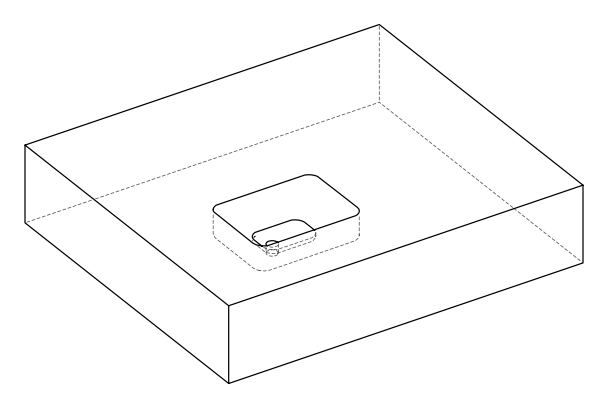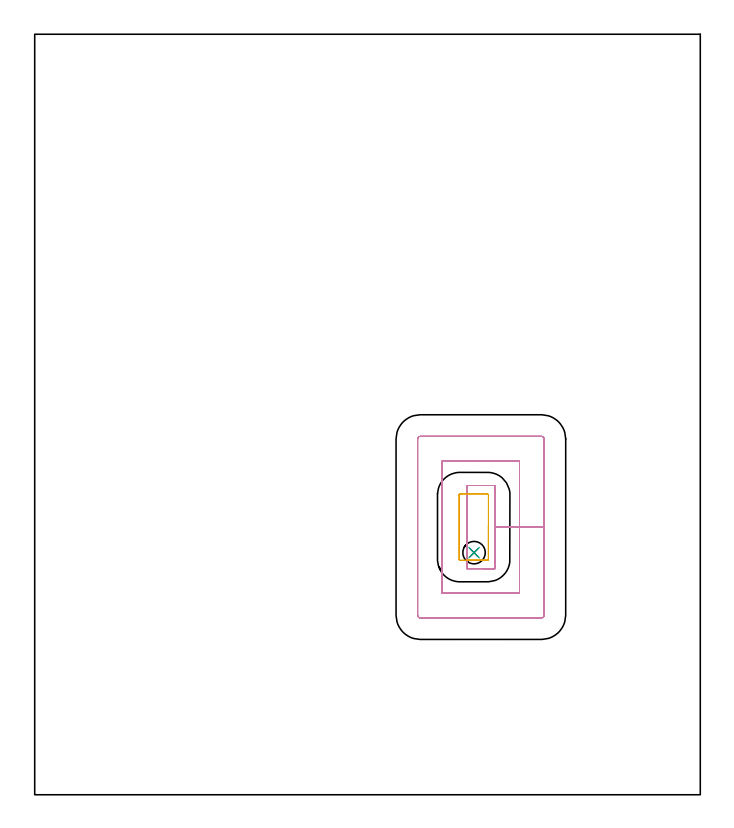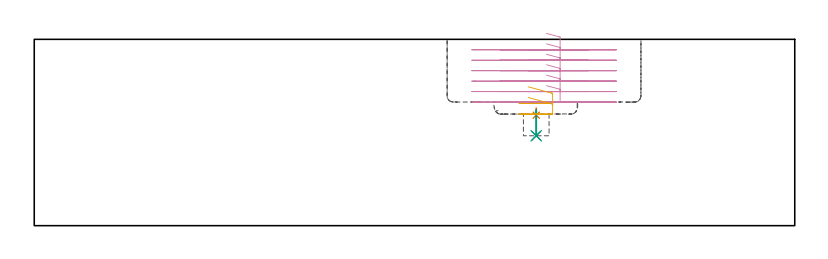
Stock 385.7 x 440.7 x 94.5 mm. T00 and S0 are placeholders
(PLAN: 5 operations, 3 tool changes, 10.7 min)
(1 SPOT_DRILL | STEP1POCKET | NXT0321_9005460120000 | 0.04 min | 4174 mm3)
(2 DRILL_BLIND_HOLE_INTO_CENTER | STEP1POCKET | NXT0301_056 | 0.06 min | 585 mm3)
(3 DRILL_TO_ENLARGE_BLIND_HOLE | STEP1POCKET | UGT0301_374 | 0.06 min | 1709 mm3)
(4 MILL_RECTANGULAR_POCKET | POCKET_RECTANGULAR_STRAIGHT | NXT0201_007 | Follow Part, ap 6.25, ae 75% | 9.87 min | 396398 mm3)
(5 MILL_RECTANGULAR_POCKET_1 | POCKET_RECTANGULAR_STRAIGHT_1 | NXT0201_007 | Follow Part, ap 6.25, ae 75% | 0.71 min | 14147 mm3)
(TOOL NXT0321_9005460120000 | NC Spot Drill, 142deg, 12mm, Carbide, Uncoated | D12 PA142 FL30 Z2)
(TOOL NXT0301_056 | Carbide Drill 8.5mm [860.1-0850-026A1-MM 2214] | D8.5 PA140 FL47 Z2)
(TOOL UGT0301_374 | Twist Drill Flat Bottom 13 mm | D13 PA180 FL101 Z2)
(TOOL NXT0201_007 | ENDMILL 25mm [R216.25-25050GCK54P 1620] | D25 R3 FL54 Z5)
(OP 1 SPOT_DRILL)
G17 G21 G94 G90
T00 M6
G54
G17 G0 G90 X254.6 Y140.3 S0 M3
G43 Z104.5 H0
G94 G81 G98 Z56.036 F250. R59.6
G80
M5
M2
(OP 2 DRILL_BLIND_HOLE_INTO_CENTER)
G17 G21 G94 G90
T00 M6
G54
G17 G0 G90 X254.6 Y140.3 S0 M3
G43 Z104.5 H1
G94 G81 G98 Z45.6 F250. R58.6
G80
M5
M2
(OP 3 DRILL_TO_ENLARGE_BLIND_HOLE)
G17 G21 G94 G90
T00 M6
G54
G17 G0 G90 X254.6 Y140.3 S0 M3
G43 Z104.5 H0
G94 G81 G98 Z45.6 F250. R58.6
G80
M5
M2
(OP 4 MILL_RECTANGULAR_POCKET)
G17 G21 G94 G90
T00 M6
G54
G17 G0 G90 X259.824 Y131. S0 M3
G43 Z104.5 H1
Z97.5
G94 G1 X266.7 Z95.657 F250.
Y155.1 Z89.2
Y179.2 F500.
X250.4
Y131.
X266.7
Y155.1
X280.95
Y193.45
X236.15
Y116.75
X280.95
Y155.1
X295.2
Y206.1
G3 X293.6 Y207.7 R1.6
G1 X223.5
G3 X221.9 Y206.1 R1.6
G1 Y104.1
G3 X223.5 Y102.5 R1.6
G1 X293.6
G3 X295.2 Y104.1 R1.6
G1 Y155.1
Y156.1
G0 X259.824 Y131. Z92.2
G1 X266.7 Z90.358 F250.
Y155.1 Z83.9
Y179.2 F500.
X250.4
Y131.
X266.7
Y155.1
X280.95
Y193.45
X236.15
Y116.75
X280.95
Y155.1
X295.2
Y206.1
G3 X293.6 Y207.7 R1.6
G1 X223.5
G3 X221.9 Y206.1 R1.6
G1 Y104.1
G3 X223.5 Y102.5 R1.6
G1 X293.6
G3 X295.2 Y104.1 R1.6
G1 Y155.1
Y156.1
G0 X259.824 Y131. Z86.9
G1 X266.7 Z85.058 F250.
Y155.1 Z78.6
Y179.2 F500.
X250.4
Y131.
X266.7
Y155.1
X280.95
Y193.45
X236.15
Y116.75
X280.95
Y155.1
X295.2
Y206.1
G3 X293.6 Y207.7 R1.6
G1 X223.5
G3 X221.9 Y206.1 R1.6
G1 Y104.1
G3 X223.5 Y102.5 R1.6
G1 X293.6
G3 X295.2 Y104.1 R1.6
G1 Y155.1
Y156.1
G0 X259.824 Y131. Z81.6
G1 X266.7 Z79.758 F250.
Y155.1 Z73.3
Y179.2 F500.
X250.4
Y131.
X266.7
Y155.1
X280.95
Y193.45
X236.15
Y116.75
X280.95
Y155.1
X295.2
Y206.1
G3 X293.6 Y207.7 R1.6
G1 X223.5
G3 X221.9 Y206.1 R1.6
G1 Y104.1
G3 X223.5 Y102.5 R1.6
G1 X293.6
G3 X295.2 Y104.1 R1.6
G1 Y155.1
Y156.1
G0 X259.824 Y131. Z76.3
G1 X266.7 Z74.458 F250.
Y155.1 Z68.
Y179.2 F500.
X250.4
Y131.
X266.7
Y155.1
X280.95
Y193.45
X236.15
Y116.75
X280.95
Y155.1
X295.2
Y206.1
G3 X293.6 Y207.7 R1.6
G1 X223.5
G3 X221.9 Y206.1 R1.6
G1 Y104.1
G3 X223.5 Y102.5 R1.6
G1 X293.6
G3 X295.2 Y104.1 R1.6
G1 Y155.1
Y156.1
G0 X259.824 Y131. Z71.
G1 X266.7 Z69.158 F250.
Y155.1 Z62.7
Y179.2 F500.
X250.4
Y131.
X266.7
Y155.1
X280.95
Y193.45
X236.15
Y116.75
X280.95
Y155.1
X295.2
Y206.1
G3 X293.6 Y207.7 R1.6
G1 X223.5
G3 X221.9 Y206.1 R1.6
G1 Y104.1
G3 X223.5 Y102.5 R1.6
G1 X293.6
G3 X295.2 Y104.1 R1.6
G1 Y155.1
Y156.1
G0 Z104.5
M5
M2
(OP 5 MILL_RECTANGULAR_POCKET_1)
G17 G21 G94 G90
T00 M6
G54
G17 G0 G90 X250.487 Y135.9 S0 M3
G43 Z104.5 H1
Z70.429
G94 G1 X262.4 Z67.237 F250.
X262.471 Z67.218
X262.626 Y135.948 Z67.174
X262.757 Y136.043 Z67.131
X262.852 Y136.174 Z67.087
X262.9 Y136.329 Z67.044
Y136.4 Z67.025
Y155.1 Z62.014
Y173.8 F500.
G3 X262.4 Y174.3 R0.5
G1 X246.4
G3 X245.9 Y173.8 R0.5
G1 Y136.4
G3 X246.4 Y135.9 R0.5
G1 X262.4
G3 X262.9 Y136.4 R0.5
G1 Y155.1
Y156.1
G0 X250.487 Y135.9 Z65.014
G1 X262.4 Z61.822 F250.
X262.471 Z61.803
X262.626 Y135.948 Z61.76
X262.757 Y136.043 Z61.716
X262.852 Y136.174 Z61.673
X262.9 Y136.329 Z61.63
Y136.4 Z61.611
Y155.1 Z56.6
Y173.8 F500.
G3 X262.4 Y174.3 R0.5
G1 X246.4
G3 X245.9 Y173.8 R0.5
G1 Y136.4
G3 X246.4 Y135.9 R0.5
G1 X262.4
G3 X262.9 Y136.4 R0.5
G1 Y155.1
Y156.1
G0 Z104.5
M5
M2
